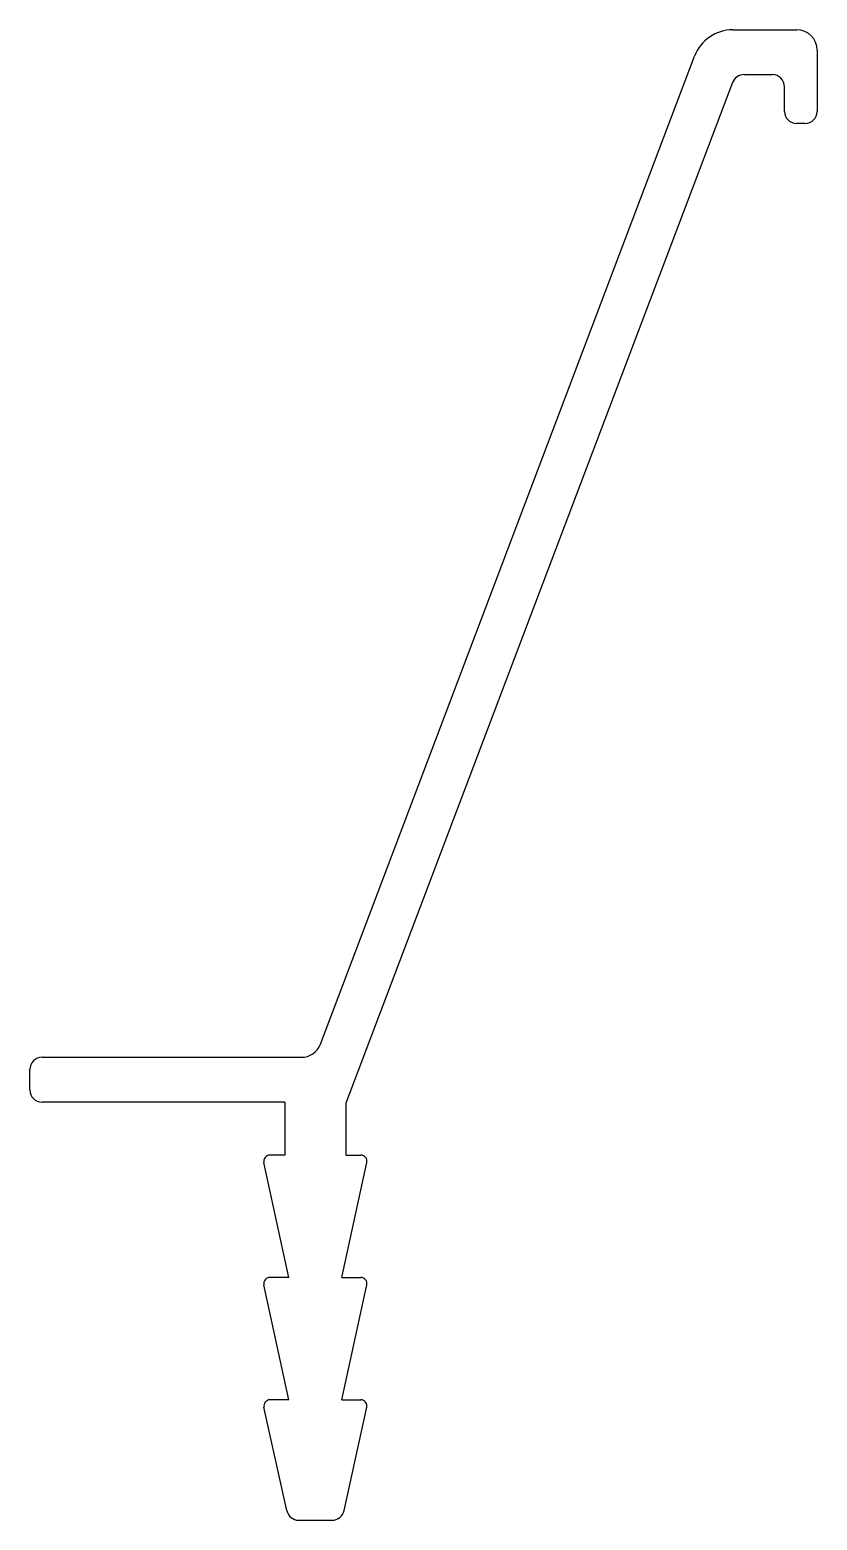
# Model space of a CAD drawing. Extents: x 421.5 to 440.8, y 862.1 to 898.6.
import ezdxf

# ---------------------------------------------------------------- set-up
doc = ezdxf.new("R2010")
doc.units = 0
doc.layers.get('0').update_dxf_attribs({"linetype": 'CONTINUOUS'})

msp = doc.modelspace()

# ---------------------------------------------------------------- linework, layer by layer
for p, q in [((438.757, 898.638), (440.326, 898.638)), ((440.826, 898.138), (440.826, 896.638)), ((428.648, 873.761), (437.822, 897.992)), ((438.753, 897.344), (429.276, 872.312)), ((439.033, 897.538), (439.726, 897.538)), ((440.026, 896.638), (440.026, 897.238)), ((440.526, 896.338), (440.326, 896.338)), ((421.826, 873.438), (428.181, 873.438)), ((421.526, 872.638), (421.526, 873.138)), ((427.776, 872.338), (421.826, 872.338)), ((427.776, 872.338), (427.776, 871.038)), ((429.276, 872.312), (429.276, 871.038)), ((427.776, 871.038), (427.412, 871.038)), ((429.276, 871.038), (429.64, 871.038)), ((427.876, 868.038), (427.265, 870.856)), ((429.176, 868.038), (429.787, 870.856)), ((427.876, 865.038), (427.265, 867.856)), ((427.876, 868.038), (427.412, 868.038)), ((429.176, 868.038), (429.64, 868.038)), ((429.176, 865.038), (429.787, 867.856)), ((427.824, 862.321), (427.266, 864.855)), ((427.876, 865.038), (427.413, 865.038)), ((429.176, 865.038), (429.639, 865.038)), ((429.228, 862.321), (429.786, 864.855)), ((428.117, 862.086), (428.935, 862.086))]:
    msp.add_line(p, q)
for centre, radius, start, end in [((438.757, 897.638), 1, 90, 159.2643), ((440.326, 898.138), 0.5, 0, 90), ((439.033, 897.238), 0.3, 90, 159.2643), ((439.726, 897.238), 0.3, 0, 90), ((440.326, 896.638), 0.3, 180, 270), ((440.526, 896.638), 0.3, 270, 0), ((428.181, 873.938), 0.5, 270, 339.2643), ((421.826, 873.138), 0.3, 90, 180), ((421.826, 872.638), 0.3, 180, 270), ((427.412, 870.888), 0.15, 90, 192.2251), ((429.64, 870.888), 0.15, 347.7749, 90), ((427.412, 867.888), 0.15, 90, 192.2251), ((429.64, 867.888), 0.15, 347.7749, 90), ((427.413, 864.888), 0.15, 90, 192.4192), ((429.639, 864.888), 0.15, 347.5808, 90), ((428.117, 862.386), 0.3, 192.4192, 270), ((428.935, 862.386), 0.3, 270, 347.5808)]:
    msp.add_arc(centre, radius, start, end)

doc.saveas('drawing.dxf')
